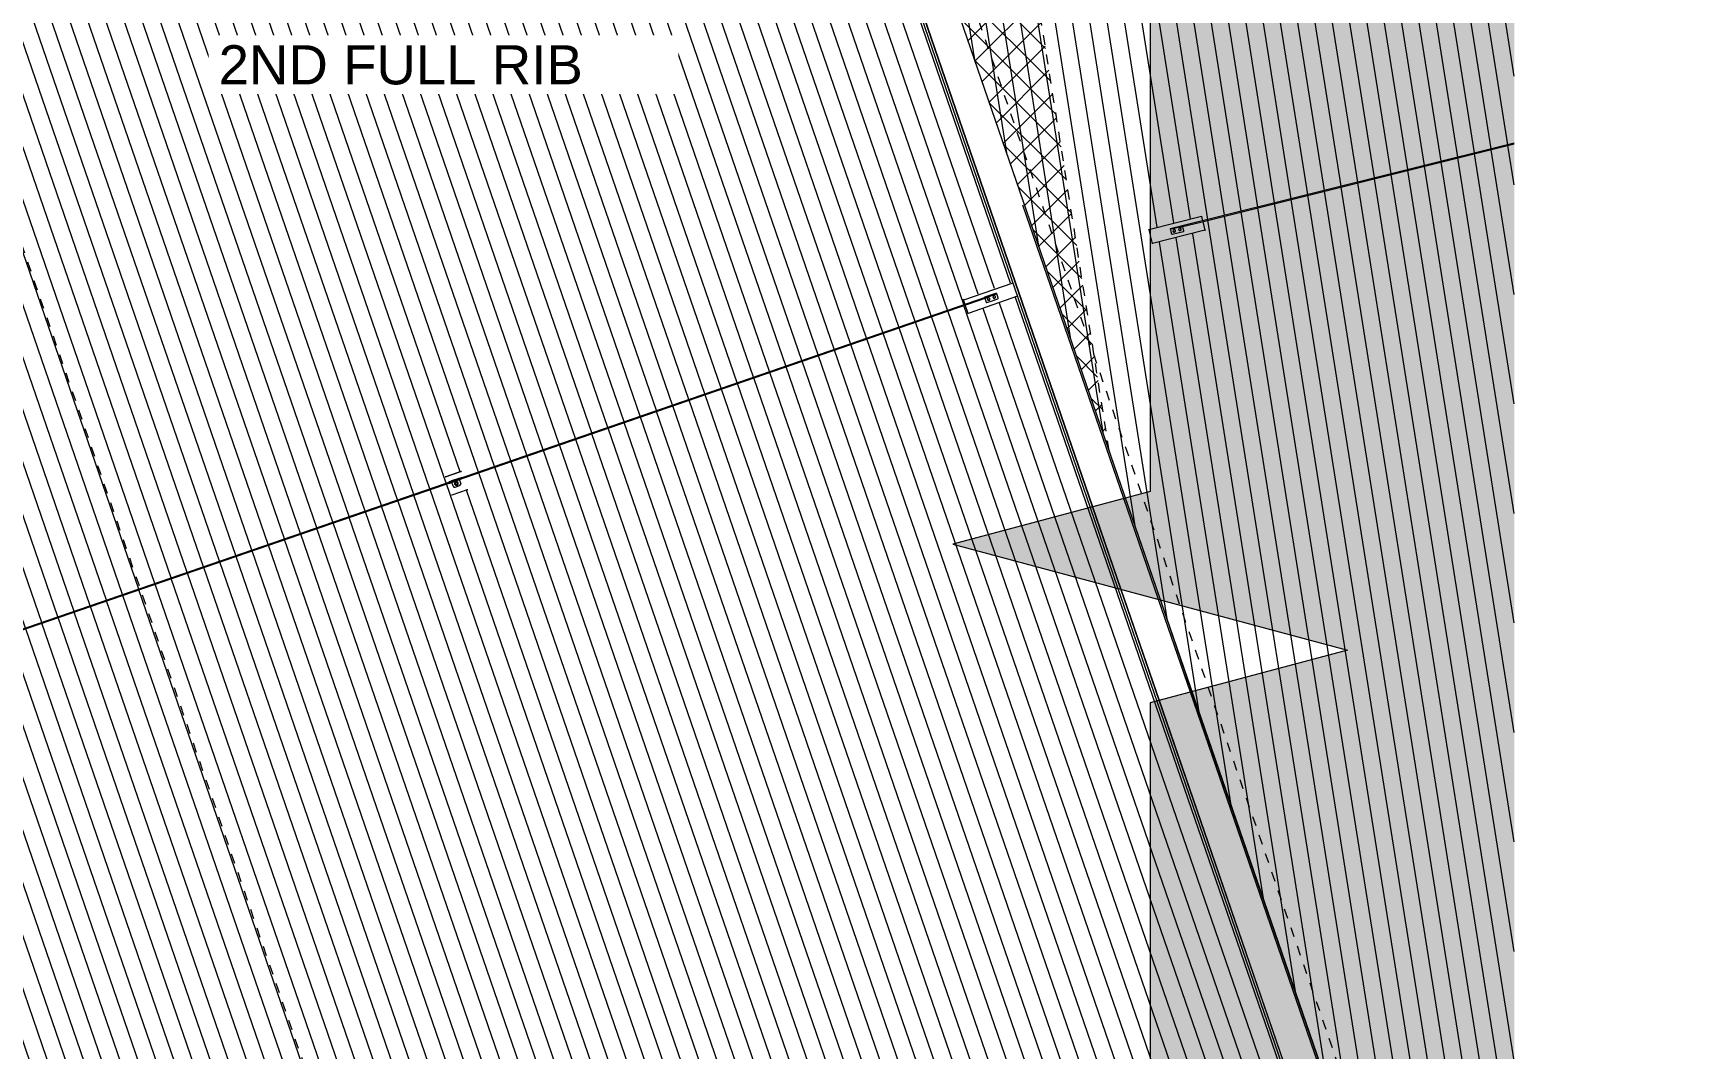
# Model space of a CAD drawing. Header units: metres. Extents: x -2477 to -2336, y 3945 to 4052.
# Drawn here: x -2354.97 to -2338.03, y 3995.52 to 4005.9 of the extents above; entities that cross this region are included whole.
import ezdxf

# ---------------------------------------------------------------- set-up
doc = ezdxf.new("R2010")
doc.units = ezdxf.units.M
doc.linetypes.add('01 Dash', pattern=[0.005, 0.003, -0.002])
doc.linetypes.add('Grid Line', pattern=[0.021, 0.012, -0.003, 0.003, -0.003])
for name, color, linetype, lineweight in [('A-DETL', 90, 'Continuous', 13), ('A-DETL-GENF', 92, 'Continuous', 5), ('A-GENM', 13, 'Continuous', 5), ('A-ROOF', 132, 'Continuous', 5), ('A-ROOF-PATT', 132, 'Continuous', 5), ('G-ANNO-TEXT', 231, 'Continuous', 5), ('Q-SPCQ', 91, 'Continuous', 5), ('S-GRID', 1, 'Continuous', 5)]:
    doc.layers.add(name, color=color, linetype=linetype, lineweight=lineweight)
doc.styles.add('Arial_1', font='arial.ttf', dxfattribs={"height": 0.4})

# ---------------------------------------------------------------- blocks, each defined once
blk = doc.blocks.new('Static Line_Sayfa_Metal Deck_Pan Mount - Up to 15 _ pitch - Max 2 Users-1845874-ROOF - Part A')
at = {"layer": 'Q-SPCQ'}
for p, q in [((-2344.946, 4003.348), (-2345.45, 4003.174)), ((-2345.219, 4003.205), (-2350.649, 4001.334)), ((-2350.646, 4001.326), (-2345.218, 4003.197)), ((-2345.45, 4003.174), (-2345.453, 4003.182)), ((-2345.435, 4003.13), (-2345.45, 4003.174)), ((-2345.403, 4003.038), (-2345.433, 4003.124)), ((-2344.899, 4003.212), (-2345.403, 4003.038)), ((-2345.114, 4003.245), (-2345.237, 4003.202)), ((-2345.237, 4003.202), (-2345.236, 4003.2)), ((-2345.234, 4003.193), (-2345.227, 4003.174)), ((-2345.227, 4003.174), (-2345.219, 4003.151)), ((-2345.219, 4003.204), (-2345.219, 4003.205)), ((-2345.219, 4003.205), (-2345.219, 4003.205)), ((-2345.219, 4003.204), (-2345.219, 4003.205)), ((-2345.219, 4003.151), (-2345.219, 4003.151)), ((-2345.213, 4003.148), (-2345.156, 4003.167)), ((-2345.211, 4003.205), (-2345.123, 4003.24)), ((-2345.121, 4003.235), (-2345.21, 4003.2)), ((-2345.206, 4003.181), (-2345.206, 4003.181)), ((-2345.182, 4003.189), (-2345.182, 4003.19)), ((-2345.156, 4003.167), (-2345.099, 4003.187)), ((-2345.15, 4003.201), (-2345.149, 4003.2)), ((-2345.125, 4003.209), (-2345.125, 4003.209)), ((-2345.112, 4003.24), (-2345.114, 4003.245)), ((-2345.114, 4003.244), (-2345.114, 4003.245)), ((-2345.112, 4003.24), (-2345.114, 4003.244)), ((-2345.112, 4003.24), (-2345.112, 4003.24)), ((-2345.111, 4003.237), (-2345.112, 4003.24)), ((-2345.104, 4003.217), (-2345.111, 4003.237)), ((-2345.096, 4003.193), (-2345.104, 4003.217)), ((-2345.402, 4003.034), (-2345.403, 4003.038)), ((-2350.648, 4001.334), (-2438.25, 3971.17)), ((-2438.248, 3971.163), (-2350.645, 4001.327)), ((-2350.753, 4001.366), (-2350.749, 4001.366)), ((-2350.747, 4001.367), (-2350.751, 4001.367)), ((-2350.748, 4001.366), (-2350.591, 4001.42)), ((-2350.593, 4001.42), (-2350.746, 4001.367)), ((-2350.712, 4001.315), (-2350.716, 4001.312)), ((-2350.715, 4001.312), (-2350.716, 4001.312)), ((-2350.714, 4001.307), (-2350.716, 4001.312)), ((-2350.712, 4001.302), (-2350.714, 4001.307)), ((-2350.712, 4001.302), (-2350.708, 4001.303)), ((-2350.59, 4001.357), (-2350.71, 4001.316)), ((-2350.706, 4001.303), (-2350.586, 4001.345)), ((-2350.612, 4001.351), (-2350.688, 4001.325)), ((-2350.688, 4001.324), (-2350.688, 4001.324)), ((-2350.688, 4001.324), (-2350.688, 4001.323)), ((-2350.67, 4001.272), (-2350.684, 4001.312)), ((-2350.67, 4001.272), (-2350.67, 4001.272)), ((-2350.656, 4001.292), (-2350.656, 4001.292)), ((-2350.651, 4001.262), (-2350.604, 4001.279)), ((-2350.648, 4001.295), (-2350.648, 4001.294)), ((-2350.646, 4001.295), (-2350.646, 4001.294)), ((-2350.627, 4001.301), (-2350.627, 4001.301)), ((-2350.625, 4001.302), (-2350.626, 4001.302)), ((-2350.618, 4001.305), (-2350.618, 4001.305)), ((-2350.612, 4001.351), (-2350.612, 4001.35)), ((-2350.612, 4001.349), (-2350.612, 4001.35)), ((-2350.608, 4001.338), (-2350.594, 4001.298)), ((-2350.589, 4001.422), (-2350.592, 4001.42)), ((-2350.59, 4001.421), (-2350.587, 4001.423)), ((-2350.583, 4001.358), (-2350.588, 4001.357)), ((-2350.584, 4001.346), (-2350.58, 4001.348)), ((-2350.583, 4001.358), (-2350.581, 4001.353)), ((-2350.583, 4001.358), (-2350.583, 4001.357)), ((-2350.581, 4001.353), (-2350.58, 4001.348)), ((-2350.684, 4001.178), (-2350.688, 4001.178)), ((-2350.526, 4001.232), (-2350.683, 4001.178)), ((-2350.522, 4001.235), (-2350.525, 4001.232))]:
    blk.add_line(p, q, dxfattribs=at)
at = {"layer": 'Q-SPCQ', "flags": 128}
for points in [[(-2345.206, 4003.181), (-2345.206, 4003.18), (-2345.206, 4003.18), (-2345.206, 4003.179), (-2345.205, 4003.179), (-2345.205, 4003.178), (-2345.205, 4003.178), (-2345.204, 4003.177), (-2345.204, 4003.177), (-2345.204, 4003.176), (-2345.204, 4003.176), (-2345.203, 4003.176), (-2345.203, 4003.175), (-2345.202, 4003.175), (-2345.202, 4003.175), (-2345.202, 4003.174), (-2345.201, 4003.174), (-2345.201, 4003.174), (-2345.2, 4003.173), (-2345.2, 4003.173), (-2345.199, 4003.173), (-2345.199, 4003.173), (-2345.198, 4003.173), (-2345.198, 4003.172), (-2345.197, 4003.172), (-2345.197, 4003.172), (-2345.196, 4003.172), (-2345.196, 4003.172), (-2345.195, 4003.172), (-2345.195, 4003.172), (-2345.194, 4003.172), (-2345.194, 4003.172), (-2345.193, 4003.172), (-2345.193, 4003.172), (-2345.192, 4003.172), (-2345.192, 4003.172), (-2345.191, 4003.172), (-2345.191, 4003.172), (-2345.19, 4003.172), (-2345.19, 4003.172), (-2345.189, 4003.173), (-2345.189, 4003.173), (-2345.188, 4003.173), (-2345.188, 4003.173), (-2345.187, 4003.174), (-2345.187, 4003.174), (-2345.187, 4003.174), (-2345.186, 4003.174), (-2345.186, 4003.175), (-2345.185, 4003.175), (-2345.185, 4003.175), (-2345.185, 4003.176), (-2345.184, 4003.176), (-2345.184, 4003.177), (-2345.184, 4003.177), (-2345.183, 4003.177), (-2345.183, 4003.178), (-2345.183, 4003.178), (-2345.182, 4003.179), (-2345.182, 4003.179), (-2345.182, 4003.18), (-2345.182, 4003.18), (-2345.182, 4003.181), (-2345.181, 4003.181), (-2345.181, 4003.182), (-2345.181, 4003.182), (-2345.181, 4003.183), (-2345.181, 4003.183), (-2345.181, 4003.184), (-2345.181, 4003.184), (-2345.181, 4003.185), (-2345.181, 4003.185), (-2345.181, 4003.186), (-2345.181, 4003.186), (-2345.181, 4003.187), (-2345.181, 4003.187), (-2345.181, 4003.188), (-2345.181, 4003.188), (-2345.181, 4003.189), (-2345.182, 4003.189)], [(-2345.149, 4003.2), (-2345.149, 4003.2), (-2345.149, 4003.199), (-2345.149, 4003.199), (-2345.149, 4003.198), (-2345.148, 4003.198), (-2345.148, 4003.197), (-2345.148, 4003.197), (-2345.147, 4003.196), (-2345.147, 4003.196), (-2345.147, 4003.196), (-2345.146, 4003.195), (-2345.146, 4003.195), (-2345.146, 4003.195), (-2345.145, 4003.194), (-2345.145, 4003.194), (-2345.144, 4003.194), (-2345.144, 4003.193), (-2345.144, 4003.193), (-2345.143, 4003.193), (-2345.143, 4003.193), (-2345.142, 4003.192), (-2345.142, 4003.192), (-2345.141, 4003.192), (-2345.141, 4003.192), (-2345.14, 4003.192), (-2345.14, 4003.192), (-2345.139, 4003.191), (-2345.139, 4003.191), (-2345.138, 4003.191), (-2345.138, 4003.191), (-2345.137, 4003.191), (-2345.137, 4003.191), (-2345.136, 4003.191), (-2345.136, 4003.191), (-2345.135, 4003.191), (-2345.135, 4003.192), (-2345.134, 4003.192), (-2345.134, 4003.192), (-2345.133, 4003.192), (-2345.133, 4003.192), (-2345.132, 4003.192), (-2345.132, 4003.193), (-2345.131, 4003.193), (-2345.131, 4003.193), (-2345.13, 4003.193), (-2345.13, 4003.194), (-2345.129, 4003.194), (-2345.129, 4003.194), (-2345.129, 4003.195), (-2345.128, 4003.195), (-2345.128, 4003.195), (-2345.127, 4003.196), (-2345.127, 4003.196), (-2345.127, 4003.196), (-2345.126, 4003.197), (-2345.126, 4003.197), (-2345.126, 4003.198), (-2345.126, 4003.198), (-2345.125, 4003.199), (-2345.125, 4003.199), (-2345.125, 4003.2), (-2345.125, 4003.2), (-2345.125, 4003.201), (-2345.125, 4003.201), (-2345.124, 4003.202), (-2345.124, 4003.202), (-2345.124, 4003.203), (-2345.124, 4003.203), (-2345.124, 4003.204), (-2345.124, 4003.204), (-2345.124, 4003.205), (-2345.124, 4003.205), (-2345.124, 4003.206), (-2345.124, 4003.206), (-2345.124, 4003.207), (-2345.124, 4003.207), (-2345.125, 4003.208), (-2345.125, 4003.208), (-2345.125, 4003.209)], [(-2350.712, 4001.315), (-2350.712, 4001.315), (-2350.711, 4001.315), (-2350.711, 4001.315), (-2350.71, 4001.315), (-2350.71, 4001.316), (-2350.71, 4001.316)], [(-2350.706, 4001.303), (-2350.706, 4001.303), (-2350.706, 4001.303), (-2350.707, 4001.303), (-2350.707, 4001.303), (-2350.707, 4001.303), (-2350.708, 4001.303)], [(-2350.648, 4001.294), (-2350.648, 4001.294), (-2350.647, 4001.293), (-2350.647, 4001.293), (-2350.647, 4001.292), (-2350.647, 4001.292), (-2350.646, 4001.292), (-2350.646, 4001.291), (-2350.646, 4001.291), (-2350.646, 4001.29), (-2350.645, 4001.29), (-2350.645, 4001.29), (-2350.645, 4001.289), (-2350.644, 4001.289), (-2350.644, 4001.289), (-2350.644, 4001.288), (-2350.643, 4001.288), (-2350.643, 4001.288), (-2350.642, 4001.288), (-2350.642, 4001.287), (-2350.642, 4001.287), (-2350.641, 4001.287), (-2350.641, 4001.287), (-2350.64, 4001.287), (-2350.64, 4001.287), (-2350.639, 4001.287), (-2350.639, 4001.286), (-2350.638, 4001.286), (-2350.638, 4001.286), (-2350.638, 4001.286), (-2350.637, 4001.286), (-2350.637, 4001.286), (-2350.636, 4001.286), (-2350.636, 4001.286), (-2350.635, 4001.286), (-2350.635, 4001.286), (-2350.634, 4001.286), (-2350.634, 4001.287), (-2350.633, 4001.287), (-2350.633, 4001.287), (-2350.633, 4001.287)], [(-2350.646, 4001.294), (-2350.646, 4001.294), (-2350.645, 4001.294), (-2350.645, 4001.293), (-2350.645, 4001.293), (-2350.645, 4001.293), (-2350.645, 4001.292), (-2350.644, 4001.292), (-2350.644, 4001.292), (-2350.644, 4001.291), (-2350.644, 4001.291), (-2350.643, 4001.291), (-2350.643, 4001.291), (-2350.643, 4001.29), (-2350.643, 4001.29), (-2350.642, 4001.29), (-2350.642, 4001.29), (-2350.642, 4001.289), (-2350.641, 4001.289), (-2350.641, 4001.289), (-2350.641, 4001.289), (-2350.64, 4001.289), (-2350.64, 4001.289), (-2350.64, 4001.288), (-2350.639, 4001.288), (-2350.639, 4001.288), (-2350.638, 4001.288), (-2350.638, 4001.288), (-2350.638, 4001.288), (-2350.637, 4001.288), (-2350.637, 4001.288), (-2350.636, 4001.288), (-2350.636, 4001.288), (-2350.636, 4001.288), (-2350.635, 4001.288), (-2350.635, 4001.288), (-2350.635, 4001.288), (-2350.634, 4001.288), (-2350.634, 4001.288), (-2350.633, 4001.288), (-2350.633, 4001.288)], [(-2350.633, 4001.287), (-2350.632, 4001.287), (-2350.632, 4001.287), (-2350.631, 4001.287), (-2350.631, 4001.288), (-2350.631, 4001.288), (-2350.63, 4001.288), (-2350.63, 4001.288), (-2350.629, 4001.289), (-2350.629, 4001.289), (-2350.629, 4001.289), (-2350.628, 4001.29), (-2350.628, 4001.29), (-2350.628, 4001.29), (-2350.627, 4001.291), (-2350.627, 4001.291), (-2350.627, 4001.291), (-2350.627, 4001.292), (-2350.626, 4001.292), (-2350.626, 4001.293), (-2350.626, 4001.293), (-2350.626, 4001.293), (-2350.626, 4001.294), (-2350.625, 4001.294), (-2350.625, 4001.295), (-2350.625, 4001.295), (-2350.625, 4001.296), (-2350.625, 4001.296), (-2350.625, 4001.297), (-2350.625, 4001.297), (-2350.625, 4001.297), (-2350.625, 4001.298), (-2350.625, 4001.298), (-2350.625, 4001.299), (-2350.625, 4001.299), (-2350.625, 4001.3), (-2350.625, 4001.3), (-2350.625, 4001.301), (-2350.625, 4001.301), (-2350.625, 4001.302), (-2350.625, 4001.302)], [(-2350.633, 4001.288), (-2350.633, 4001.289), (-2350.633, 4001.289), (-2350.632, 4001.289), (-2350.632, 4001.289), (-2350.632, 4001.289), (-2350.631, 4001.289), (-2350.631, 4001.29), (-2350.631, 4001.29), (-2350.63, 4001.29), (-2350.63, 4001.29), (-2350.63, 4001.291), (-2350.629, 4001.291), (-2350.629, 4001.291), (-2350.629, 4001.292), (-2350.629, 4001.292), (-2350.628, 4001.292), (-2350.628, 4001.292), (-2350.628, 4001.293), (-2350.628, 4001.293), (-2350.628, 4001.293), (-2350.628, 4001.294), (-2350.627, 4001.294), (-2350.627, 4001.295), (-2350.627, 4001.295), (-2350.627, 4001.295), (-2350.627, 4001.296), (-2350.627, 4001.296), (-2350.627, 4001.296), (-2350.627, 4001.297), (-2350.627, 4001.297), (-2350.627, 4001.298), (-2350.627, 4001.298), (-2350.627, 4001.298), (-2350.627, 4001.299), (-2350.627, 4001.299), (-2350.627, 4001.3), (-2350.627, 4001.3), (-2350.627, 4001.3), (-2350.627, 4001.301), (-2350.627, 4001.301)], [(-2350.59, 4001.357), (-2350.589, 4001.357), (-2350.589, 4001.357), (-2350.589, 4001.357), (-2350.588, 4001.357), (-2350.588, 4001.357), (-2350.588, 4001.357)], [(-2350.584, 4001.346), (-2350.584, 4001.345), (-2350.584, 4001.345), (-2350.585, 4001.345), (-2350.585, 4001.345), (-2350.585, 4001.345), (-2350.586, 4001.345)]]:
    blk.add_lwpolyline(points, dxfattribs=at)
at = {"layer": 'Q-SPCQ'}
for centre, major_axis, ratio, start_param, end_param in [((-2345.219, 4003.204), (0.0165, 0.0057), 0.087156, 3.394666, 5.166175), ((-2345.217, 4003.199), (0.0165, 0.0057), 0.087156, 3.394666, 5.166175), ((-2345.219, 4003.204), (0.00709, 0.00244), 0.087156, 0.000001, 3.141593), ((-2345.219, 4003.204), (0.00709, 0.00244), 0.087156, 3.141593, 4.71239), ((-2345.217, 4003.199), (0.00709, 0.00244), 0.087156, 3.665192, 4.45059), ((-2345.214, 4003.152), (0.00473, 0.00163), 0.996195, 3.141593, 4.712382), ((-2345.219, 4003.204), (0.00709, 0.00244), 0.087156, 4.974189, 6.283185), ((-2345.217, 4003.199), (0.00709, 0.00244), 0.087156, 0.523599, 1.047198), ((-2345.217, 4003.199), (0.00709, 0.00244), 0.087156, 5.235988, 5.759587), ((-2345.194, 4003.186), (0.0123, 0.0042), 0.996195, 0, 3.141586), ((-2345.194, 4003.186), (0.0123, 0.0042), 0.996195, 3.141593, 6.283178), ((-2345.137, 4003.205), (0.0123, 0.0042), 0.996195, 0, 3.141586), ((-2345.137, 4003.205), (0.0123, 0.0042), 0.996195, 3.141593, 6.283178), ((-2345.13, 4003.239), (0.0165, 0.0057), 0.087156, 5.166175, 6.283185), ((-2345.129, 4003.234), (0.0165, 0.0057), 0.087156, 5.166175, 6.283185), ((-2345.101, 4003.191), (0.00473, 0.00163), 0.996195, 4.712382, 6.283178), ((-2350.748, 4001.366), (0.000946, 0.000326), 0.087156, 3.393753, 4.71239), ((-2350.746, 4001.367), (0.000946, 0.000326), 0.087156, 4.492617, 4.71239), ((-2350.746, 4001.367), (0.000946, 0.000326), 0.087156, 3.393753, 3.833298), ((-2350.746, 4001.301), (0.0662, 0.0228), 0.087156, 0.229392, 0.458783), ((-2350.656, 4001.276), (0.0142, 0.0049), 0.996195, 3.141593, 4.712382), ((-2350.656, 4001.277), (0.0142, 0.0049), 0.996195, 3.403385, 4.14751), ((-2350.637, 4001.299), (0.0188, 0.0065), 0.996195, 1.570789, 3.141586), ((-2350.637, 4001.299), (0.0188, 0.0065), 0.996195, 1.570789, 3.141586), ((-2350.637, 4001.299), (0.0188, 0.0065), 0.996195, 3.141593, 4.712382), ((-2350.637, 4001.299), (0.0111, 0.0038), 0.996195, 1.570789, 3.141586), ((-2350.637, 4001.299), (0.0111, 0.0038), 0.996195, 3.141593, 4.712382), ((-2350.637, 4001.299), (0.0188, 0.0065), 0.996195, 0, 1.570789), ((-2350.637, 4001.299), (0.0188, 0.0065), 0.996195, 0, 1.570789), ((-2350.637, 4001.299), (0.0111, 0.0038), 0.996195, 0, 1.570789), ((-2350.637, 4001.299), (0.0111, 0.0038), 0.996195, 4.712382, 6.283178), ((-2350.637, 4001.299), (0.0188, 0.0065), 0.996195, 4.712382, 6.283178), ((-2350.552, 4001.368), (0.0662, 0.0228), 0.087156, 2.68281, 2.912202), ((-2350.608, 4001.293), (0.0142, 0.0049), 0.996195, 4.712382, 6.283178), ((-2350.608, 4001.293), (0.0142, 0.0049), 0.996195, 5.565, 5.954159), ((-2350.593, 4001.42), (0.000946, 0.000326), 0.087156, 4.71239, 4.932162), ((-2350.593, 4001.42), (0.000946, 0.000326), 0.087156, 5.591481, 6.031026), ((-2350.591, 4001.42), (0.000946, 0.000326), 0.087156, 4.71239, 6.031026), ((-2350.683, 4001.178), (0.000946, 0.000326), 0.087156, 3.393753, 4.71239), ((-2350.526, 4001.232), (0.000946, 0.000326), 0.087156, 4.71239, 6.031026)]:
    blk.add_ellipse(centre, major_axis=major_axis, ratio=ratio, start_param=start_param, end_param=end_param, dxfattribs=at)
blk = doc.blocks.new('Static Line_Sayfa_Metal Deck_Pan Mount - Up to 15 _ pitch - Max 2 Users-1865617-ROOF - Part A')
at = {"layer": 'Q-SPCQ'}
for p, q in [((-2343.009, 4003.975), (-2339.817, 4004.77)), ((-2339.817, 4004.779), (-2343.007, 4003.984)), ((-2343.017, 4004.027), (-2343.541, 4003.896)), ((-2343.009, 4003.984), (-2343.228, 4003.929)), ((-2343.226, 4003.921), (-2343.009, 4003.975)), ((-2343.018, 4004.033), (-2343.017, 4004.027)), ((-2343.017, 4004.027), (-2343.006, 4003.984)), ((-2343.004, 4003.977), (-2342.982, 4003.887)), ((-2343.552, 4003.893), (-2343.554, 4003.9)), ((-2343.542, 4003.896), (-2343.552, 4003.893)), ((-2343.542, 4003.85), (-2343.552, 4003.893)), ((-2343.517, 4003.753), (-2343.541, 4003.848)), ((-2342.982, 4003.887), (-2343.517, 4003.753)), ((-2343.211, 4003.934), (-2343.337, 4003.903)), ((-2343.337, 4003.903), (-2343.336, 4003.898)), ((-2343.337, 4003.903), (-2343.337, 4003.903)), ((-2343.337, 4003.903), (-2343.336, 4003.898)), ((-2343.336, 4003.898), (-2343.336, 4003.898)), ((-2343.336, 4003.898), (-2343.335, 4003.895)), ((-2343.335, 4003.895), (-2343.33, 4003.874)), ((-2343.33, 4003.874), (-2343.324, 4003.85)), ((-2343.327, 4003.904), (-2343.235, 4003.925)), ((-2343.233, 4003.92), (-2343.326, 4003.9)), ((-2343.318, 4003.846), (-2343.26, 4003.861)), ((-2343.309, 4003.879), (-2343.309, 4003.879)), ((-2343.283, 4003.885), (-2343.283, 4003.886)), ((-2343.26, 4003.861), (-2343.202, 4003.875)), ((-2343.25, 4003.894), (-2343.25, 4003.893)), ((-2343.228, 4003.929), (-2343.227, 4003.927)), ((-2343.228, 4003.929), (-2343.227, 4003.927)), ((-2343.225, 4003.9), (-2343.225, 4003.9)), ((-2343.204, 4003.906), (-2343.209, 4003.926)), ((-2343.198, 4003.881), (-2343.204, 4003.906)), ((-2343.198, 4003.881), (-2343.198, 4003.882)), ((-2342.982, 4003.887), (-2342.981, 4003.882)), ((-2343.516, 4003.748), (-2343.517, 4003.753))]:
    blk.add_line(p, q, dxfattribs=at)
at = {"layer": 'Q-SPCQ', "flags": 128}
for points in [[(-2343.309, 4003.879), (-2343.308, 4003.878), (-2343.308, 4003.878), (-2343.308, 4003.877), (-2343.308, 4003.877), (-2343.308, 4003.876), (-2343.307, 4003.876), (-2343.307, 4003.875), (-2343.307, 4003.875), (-2343.307, 4003.875), (-2343.306, 4003.874), (-2343.306, 4003.874), (-2343.306, 4003.873), (-2343.305, 4003.873), (-2343.305, 4003.873), (-2343.305, 4003.872), (-2343.304, 4003.872), (-2343.304, 4003.872), (-2343.303, 4003.871), (-2343.303, 4003.871), (-2343.302, 4003.871), (-2343.302, 4003.871), (-2343.302, 4003.87), (-2343.301, 4003.87), (-2343.301, 4003.87), (-2343.3, 4003.87), (-2343.3, 4003.87), (-2343.299, 4003.869), (-2343.299, 4003.869), (-2343.298, 4003.869), (-2343.298, 4003.869), (-2343.297, 4003.869), (-2343.297, 4003.869), (-2343.296, 4003.869), (-2343.296, 4003.869), (-2343.295, 4003.869), (-2343.294, 4003.869), (-2343.294, 4003.869), (-2343.293, 4003.869), (-2343.293, 4003.869), (-2343.292, 4003.869), (-2343.292, 4003.87), (-2343.291, 4003.87), (-2343.291, 4003.87), (-2343.29, 4003.87), (-2343.29, 4003.87), (-2343.29, 4003.871), (-2343.289, 4003.871), (-2343.289, 4003.871), (-2343.288, 4003.872), (-2343.288, 4003.872), (-2343.287, 4003.872), (-2343.287, 4003.873), (-2343.287, 4003.873), (-2343.286, 4003.873), (-2343.286, 4003.874), (-2343.286, 4003.874), (-2343.285, 4003.874), (-2343.285, 4003.875), (-2343.285, 4003.875), (-2343.285, 4003.876), (-2343.284, 4003.876), (-2343.284, 4003.877), (-2343.284, 4003.877), (-2343.284, 4003.878), (-2343.284, 4003.878), (-2343.283, 4003.879), (-2343.283, 4003.879), (-2343.283, 4003.88), (-2343.283, 4003.88), (-2343.283, 4003.881), (-2343.283, 4003.881), (-2343.283, 4003.882), (-2343.283, 4003.882), (-2343.283, 4003.883), (-2343.283, 4003.883), (-2343.283, 4003.884), (-2343.283, 4003.884), (-2343.283, 4003.885), (-2343.283, 4003.885)], [(-2343.25, 4003.893), (-2343.25, 4003.893), (-2343.25, 4003.892), (-2343.25, 4003.892), (-2343.25, 4003.891), (-2343.249, 4003.891), (-2343.249, 4003.89), (-2343.249, 4003.89), (-2343.249, 4003.89), (-2343.248, 4003.889), (-2343.248, 4003.889), (-2343.248, 4003.888), (-2343.247, 4003.888), (-2343.247, 4003.888), (-2343.247, 4003.887), (-2343.246, 4003.887), (-2343.246, 4003.886), (-2343.246, 4003.886), (-2343.245, 4003.886), (-2343.245, 4003.886), (-2343.244, 4003.885), (-2343.244, 4003.885), (-2343.243, 4003.885), (-2343.243, 4003.885), (-2343.242, 4003.884), (-2343.242, 4003.884), (-2343.241, 4003.884), (-2343.241, 4003.884), (-2343.24, 4003.884), (-2343.24, 4003.884), (-2343.239, 4003.884), (-2343.239, 4003.884), (-2343.238, 4003.884), (-2343.238, 4003.884), (-2343.237, 4003.884), (-2343.237, 4003.884), (-2343.236, 4003.884), (-2343.236, 4003.884), (-2343.235, 4003.884), (-2343.235, 4003.884), (-2343.234, 4003.884), (-2343.234, 4003.884), (-2343.233, 4003.884), (-2343.233, 4003.885), (-2343.232, 4003.885), (-2343.232, 4003.885), (-2343.231, 4003.885), (-2343.231, 4003.885), (-2343.23, 4003.886), (-2343.23, 4003.886), (-2343.23, 4003.886), (-2343.229, 4003.887), (-2343.229, 4003.887), (-2343.228, 4003.887), (-2343.228, 4003.888), (-2343.228, 4003.888), (-2343.227, 4003.889), (-2343.227, 4003.889), (-2343.227, 4003.889), (-2343.227, 4003.89), (-2343.226, 4003.89), (-2343.226, 4003.891), (-2343.226, 4003.891), (-2343.226, 4003.892), (-2343.225, 4003.892), (-2343.225, 4003.893), (-2343.225, 4003.893), (-2343.225, 4003.894), (-2343.225, 4003.894), (-2343.225, 4003.895), (-2343.225, 4003.895), (-2343.225, 4003.896), (-2343.225, 4003.896), (-2343.225, 4003.897), (-2343.225, 4003.897), (-2343.225, 4003.898), (-2343.225, 4003.898), (-2343.225, 4003.899), (-2343.225, 4003.899), (-2343.225, 4003.9)]]:
    blk.add_lwpolyline(points, dxfattribs=at)
at = {"layer": 'Q-SPCQ'}
for centre, major_axis, ratio, start_param, end_param in [((-2343.32, 4003.907), (0.017, 0.0042), 0.052336, 3.141593, 4.258602), ((-2343.319, 4003.902), (0.017, 0.0042), 0.052336, 3.141593, 4.258602), ((-2343.319, 4003.851), (0.00485, 0.00121), 0.99863, 3.141612, 4.712408), ((-2343.296, 4003.883), (0.0126, 0.0031), 0.99863, 0.000019, 3.141593), ((-2343.296, 4003.883), (0.0126, 0.0031), 0.99863, 3.141612, 6.283185), ((-2343.238, 4003.897), (0.0126, 0.0031), 0.99863, 0.000019, 3.141593), ((-2343.238, 4003.897), (0.0126, 0.0031), 0.99863, 3.141612, 6.283185), ((-2343.227, 4003.928), (0.017, 0.0042), 0.052336, 4.258602, 6.030112), ((-2343.227, 4003.928), (0.00728, 0.00181), 0.052336, 0, 3.141592), ((-2343.227, 4003.928), (0.00728, 0.00181), 0.052336, 3.141593, 4.188789), ((-2343.226, 4003.923), (0.00728, 0.00181), 0.052336, 2.094394, 3.141592), ((-2343.226, 4003.923), (0.00728, 0.00181), 0.052336, 3.141593, 3.92699), ((-2343.226, 4003.923), (0.017, 0.0042), 0.052336, 4.258602, 6.030112), ((-2343.227, 4003.928), (0.00728, 0.00181), 0.052336, 4.450589, 4.974187), ((-2343.227, 4003.928), (0.00728, 0.00181), 0.052336, 5.235987, 5.759586), ((-2343.226, 4003.923), (0.00728, 0.00181), 0.052336, 5.497786, 5.759586), ((-2343.203, 4003.88), (0.00485, 0.00121), 0.99863, 4.712408, 6.283185)]:
    blk.add_ellipse(centre, major_axis=major_axis, ratio=ratio, start_param=start_param, end_param=end_param, dxfattribs=at)
blk = doc.blocks.new('Gutter 01 - Gutter 01-2642328-ROOF - Part A')
at = {"layer": 'A-GENM'}
for p, q in [((-2346.006, 4007.551), (-2345.999, 4007.55)), ((-2346.002, 4007.552), (-2346.005, 4007.552)), ((-2345.998, 4007.55), (-2346.001, 4007.551)), ((-2345.999, 4007.55), (-2345.998, 4007.55)), ((-2343.795, 4001.149), (-2345.999, 4007.55)), ((-2343.794, 4001.15), (-2345.998, 4007.55)), ((-2346.352, 4007.429), (-2344.156, 4001.053)), ((-2346.29, 4007.454), (-2346.35, 4007.43)), ((-2346.348, 4007.43), (-2346.287, 4007.455)), ((-2346.325, 4007.438), (-2346.346, 4007.431)), ((-2346.346, 4007.431), (-2346.327, 4007.437)), ((-2346.327, 4007.437), (-2346.325, 4007.438)), ((-2344.131, 4001.06), (-2346.327, 4007.437)), ((-2344.129, 4001.06), (-2346.325, 4007.438)), ((-2343.811, 4001.145), (-2344.844, 4004.145)), ((-2343.456, 4000.114), (-2343.811, 4001.145)), ((-2343.437, 4000.108), (-2343.795, 4001.149)), ((-2343.435, 4000.108), (-2343.794, 4001.15)), ((-2344.156, 4001.053), (-2343.871, 4000.225)), ((-2343.84, 4000.217), (-2344.131, 4001.06)), ((-2343.838, 4000.216), (-2344.129, 4001.06)), ((-2343.871, 4000.225), (-2343.474, 3999.073)), ((-2343.449, 3999.08), (-2343.84, 4000.217)), ((-2343.447, 3999.08), (-2343.838, 4000.216)), ((-2343.129, 3999.165), (-2343.456, 4000.114)), ((-2343.114, 3999.17), (-2343.437, 4000.108)), ((-2343.112, 3999.17), (-2343.435, 4000.108)), ((-2343.474, 3999.073), (-2339.817, 3988.451)), ((-2339.817, 3988.532), (-2343.449, 3999.08)), ((-2339.817, 3988.537), (-2343.447, 3999.08)), ((-2339.817, 3989.545), (-2343.129, 3999.165)), ((-2339.817, 3989.595), (-2343.114, 3999.17)), ((-2339.817, 3989.601), (-2343.112, 3999.17))]:
    blk.add_line(p, q, dxfattribs=at)
for major_axis, start_param, end_param in [((0.00611, 0.0021), 2.274079, 4.620064), ((0.00422, 0.00145), 2.265457, 3.050326), ((0.00422, 0.00145), 3.573572, 3.835195)]:
    blk.add_ellipse((-2346.346, 4007.431), major_axis=major_axis, ratio=0.052137, start_param=start_param, end_param=end_param, dxfattribs=at)

msp = doc.modelspace()

# ---------------------------------------------------------------- hatches: boundary and pattern name
at = {"layer": 'A-DETL-GENF', "transparency": 33554585}
msp.add_hatch(color=7, dxfattribs=at).paths.add_polyline_path([(-2343.541, 3945.451), (-2339.817, 3945.451), (-2339.817, 4050.268), (-2343.541, 4050.268), (-2343.542, 4001.217), (-2345.559, 4000.677), (-2341.524, 3999.596), (-2343.541, 3999.055), (-2343.541, 3958.553)])
at = {"layer": 'A-DETL-GENF'}
h = msp.add_hatch(dxfattribs=at)
h.set_pattern_fill('FP_9', color=8, style=0, pattern_type=2)
h.set_pattern_definition([(45, (0, 0), (-0.141421356, 0.141421356), []), (135, (0, 0), (-0.141421356, -0.141421356), [])])
h.paths.add_polyline_path([(-2343.961, 4001.635), (-2344.933, 4007.78), (-2345.986, 4007.518), (-2344.07, 4001.954)])
at = {"layer": 'A-ROOF-PATT'}
h = msp.add_hatch(dxfattribs=at)
h.set_pattern_fill('FP_2', color=256, style=0, pattern_type=2)
h.set_pattern_definition([(109, (-11.202, 32.533), (-0.165465751, -0.056974427), [])])
h.paths.add_polyline_path([(-2345.649, 4003.051), (-2345.651, 4003.048), (-2345.65, 4003.05)])
h.paths.add_polyline_path([(-2347.645, 4002.362), (-2347.648, 4002.36), (-2347.647, 4002.361)])
h.paths.add_polyline_path([(-2348.533, 4002.056), (-2348.536, 4002.054), (-2348.534, 4002.056)])
h.paths.add_polyline_path([(-2438.679, 3971.016), (-2438.681, 3971.014), (-2438.68, 3971.016)])
h.paths.add_polyline_path([(-2440.675, 3970.329), (-2440.678, 3970.327), (-2440.678, 3970.328)])
h.paths.add_polyline_path([(-2441.564, 3970.024), (-2441.567, 3970.021), (-2441.565, 3970.023)])
h.paths.add_polyline_path([(-2442.768, 3969.616), (-2442.76, 3969.618), (-2442.767, 3969.617)])
h.paths.add_polyline_path([(-2442.301, 3969.777), (-2442.291, 3969.779), (-2442.3, 3969.777)])
h.paths.add_polyline_path([(-2439.204, 3970.842), (-2439.194, 3970.845), (-2439.203, 3970.843)])
h.paths.add_polyline_path([(-2349.737, 4001.648), (-2349.729, 4001.65), (-2349.736, 4001.649)])
h.paths.add_polyline_path([(-2349.27, 4001.809), (-2349.26, 4001.812), (-2349.269, 4001.809)])
h.paths.add_polyline_path([(-2346.174, 4002.876), (-2346.164, 4002.879), (-2346.173, 4002.877)])
h.paths.add_polyline_path([(-2446.272, 3957.699), (-2397.722, 3974.416), (-2396.789, 3971.706), (-2340.796, 3991.296), (-2344.898, 4003.207), (-2345.402, 4003.034), (-2345.433, 4003.124), (-2346.492, 4002.759), (-2346.495, 4002.757), (-2350.563, 4001.354), (-2350.522, 4001.235), (-2350.526, 4001.234), (-2350.526, 4001.232), (-2350.684, 4001.178), (-2350.684, 4001.178), (-2350.688, 4001.178), (-2350.729, 4001.298), (-2356.039, 3999.47), (-2355.997, 3999.349), (-2356.001, 3999.349), (-2356.001, 3999.347), (-2356.159, 3999.293), (-2356.159, 3999.292), (-2356.163, 3999.293), (-2356.204, 3999.413), (-2361.514, 3997.585), (-2361.472, 3997.464), (-2361.476, 3997.464), (-2361.476, 3997.461), (-2361.634, 3997.407), (-2361.634, 3997.407), (-2361.638, 3997.407), (-2361.679, 3997.528), (-2366.989, 3995.699), (-2366.947, 3995.579), (-2366.951, 3995.579), (-2366.951, 3995.576), (-2367.109, 3995.522), (-2367.109, 3995.522), (-2367.113, 3995.522), (-2367.154, 3995.642), (-2372.464, 3993.814), (-2372.422, 3993.694), (-2372.426, 3993.693), (-2372.426, 3993.691), (-2372.584, 3993.637), (-2372.584, 3993.637), (-2372.588, 3993.637), (-2372.629, 3993.757), (-2377.939, 3991.929), (-2377.897, 3991.809), (-2377.901, 3991.808), (-2377.901, 3991.806), (-2378.059, 3991.752), (-2378.059, 3991.752), (-2378.063, 3991.752), (-2378.104, 3991.872), (-2383.414, 3990.044), (-2383.372, 3989.923), (-2383.376, 3989.923), (-2383.376, 3989.921), (-2383.534, 3989.867), (-2383.534, 3989.866), (-2383.538, 3989.867), (-2383.579, 3989.987), (-2388.889, 3988.159), (-2388.847, 3988.038), (-2388.851, 3988.038), (-2388.851, 3988.035), (-2389.009, 3987.981), (-2389.009, 3987.981), (-2389.013, 3987.981), (-2389.054, 3988.102), (-2394.364, 3986.273), (-2394.322, 3986.153), (-2394.326, 3986.153), (-2394.326, 3986.15), (-2394.484, 3986.096), (-2394.484, 3986.096), (-2394.488, 3986.096), (-2394.529, 3986.216), (-2399.839, 3984.388), (-2399.797, 3984.268), (-2399.801, 3984.267), (-2399.801, 3984.265), (-2399.959, 3984.211), (-2399.959, 3984.211), (-2399.963, 3984.211), (-2400.004, 3984.331), (-2405.314, 3982.503), (-2405.272, 3982.383), (-2405.276, 3982.382), (-2405.276, 3982.38), (-2405.434, 3982.326), (-2405.434, 3982.326), (-2405.438, 3982.326), (-2405.479, 3982.446), (-2410.789, 3980.618), (-2410.747, 3980.497), (-2410.751, 3980.497), (-2410.751, 3980.495), (-2410.909, 3980.441), (-2410.909, 3980.44), (-2410.913, 3980.441), (-2410.954, 3980.561), (-2416.264, 3978.733), (-2416.222, 3978.612), (-2416.226, 3978.612), (-2416.226, 3978.609), (-2416.384, 3978.555), (-2416.384, 3978.555), (-2416.388, 3978.555), (-2416.429, 3978.676), (-2421.739, 3976.847), (-2421.698, 3976.727), (-2421.701, 3976.727), (-2421.701, 3976.724), (-2421.859, 3976.67), (-2421.859, 3976.67), (-2421.863, 3976.67), (-2421.904, 3976.79), (-2427.214, 3974.962), (-2427.173, 3974.842), (-2427.176, 3974.841), (-2427.177, 3974.839), (-2427.334, 3974.785), (-2427.334, 3974.785), (-2427.338, 3974.785), (-2427.38, 3974.905), (-2432.689, 3973.077), (-2432.648, 3972.957), (-2432.651, 3972.956), (-2432.652, 3972.954), (-2432.809, 3972.9), (-2432.809, 3972.9), (-2432.813, 3972.9), (-2432.855, 3973.02), (-2438.164, 3971.192), (-2438.123, 3971.071), (-2438.126, 3971.071), (-2438.127, 3971.069), (-2438.284, 3971.015), (-2438.284, 3971.014), (-2438.288, 3971.015), (-2438.331, 3971.135), (-2438.545, 3971.061), (-2438.577, 3971.05), (-2438.608, 3971.039), (-2438.648, 3971.026), (-2438.729, 3970.998), (-2438.969, 3970.916), (-2439.204, 3970.835), (-2439.245, 3970.82), (-2443.461, 3969.368), (-2443.432, 3969.279), (-2443.952, 3969.1), (-2444.003, 3969.247), (-2443.481, 3969.427), (-2443.464, 3969.377), (-2438.333, 3971.144), (-2438.353, 3971.203), (-2438.348, 3971.201), (-2438.348, 3971.203), (-2438.347, 3971.204), (-2438.19, 3971.257), (-2438.191, 3971.257), (-2438.187, 3971.26), (-2438.167, 3971.199), (-2432.857, 3973.027), (-2432.878, 3973.088), (-2432.873, 3973.086), (-2432.873, 3973.088), (-2432.872, 3973.089), (-2432.715, 3973.142), (-2432.715, 3973.143), (-2432.712, 3973.145), (-2432.692, 3973.084), (-2427.382, 3974.913), (-2427.403, 3974.973), (-2427.398, 3974.971), (-2427.398, 3974.973), (-2427.397, 3974.974), (-2427.24, 3975.027), (-2427.24, 3975.028), (-2427.237, 3975.03), (-2427.217, 3974.97), (-2421.907, 3976.798), (-2421.928, 3976.858), (-2421.923, 3976.856), (-2421.923, 3976.859), (-2421.922, 3976.859), (-2421.765, 3976.913), (-2421.765, 3976.913), (-2421.762, 3976.915), (-2421.742, 3976.855), (-2416.432, 3978.683), (-2416.453, 3978.743), (-2416.448, 3978.741), (-2416.448, 3978.744), (-2416.436, 3978.748), (-2416.29, 3978.798), (-2416.29, 3978.798), (-2416.287, 3978.8), (-2416.267, 3978.74), (-2410.957, 3980.568), (-2410.978, 3980.629), (-2410.973, 3980.627), (-2410.973, 3980.629), (-2410.972, 3980.63), (-2410.815, 3980.683), (-2410.815, 3980.683), (-2410.812, 3980.686), (-2410.792, 3980.625), (-2405.482, 3982.453), (-2405.503, 3982.514), (-2405.498, 3982.512), (-2405.498, 3982.514), (-2405.497, 3982.515), (-2405.34, 3982.568), (-2405.34, 3982.569), (-2405.337, 3982.571), (-2405.316, 3982.51), (-2400.007, 3984.339), (-2400.028, 3984.399), (-2400.023, 3984.397), (-2400.023, 3984.399), (-2400.022, 3984.4), (-2399.865, 3984.453), (-2399.865, 3984.454), (-2399.862, 3984.456), (-2399.841, 3984.396), (-2394.532, 3986.224), (-2394.553, 3986.284), (-2394.548, 3986.282), (-2394.548, 3986.285), (-2394.547, 3986.285), (-2394.39, 3986.339), (-2394.39, 3986.339), (-2394.387, 3986.341), (-2394.366, 3986.281), (-2389.057, 3988.109), (-2389.078, 3988.17), (-2389.073, 3988.167), (-2389.073, 3988.17), (-2389.072, 3988.17), (-2388.915, 3988.224), (-2388.915, 3988.224), (-2388.912, 3988.227), (-2388.891, 3988.166), (-2383.582, 3989.994), (-2383.603, 3990.055), (-2383.598, 3990.053), (-2383.598, 3990.055), (-2383.597, 3990.056), (-2383.44, 3990.109), (-2383.44, 3990.109), (-2383.437, 3990.112), (-2383.416, 3990.051), (-2378.107, 3991.879), (-2378.126, 3991.94), (-2378.123, 3991.938), (-2378.123, 3991.94), (-2378.121, 3991.941), (-2377.965, 3991.994), (-2377.965, 3991.995), (-2377.962, 3991.997), (-2377.941, 3991.936), (-2372.632, 3993.765), (-2372.653, 3993.825), (-2372.648, 3993.823), (-2372.648, 3993.825), (-2372.646, 3993.826), (-2372.49, 3993.879), (-2372.49, 3993.88), (-2372.487, 3993.882), (-2372.466, 3993.822), (-2367.157, 3995.65), (-2367.178, 3995.71), (-2367.173, 3995.708), (-2367.173, 3995.711), (-2367.171, 3995.711), (-2367.015, 3995.765), (-2367.015, 3995.765), (-2367.012, 3995.767), (-2366.991, 3995.707), (-2361.682, 3997.535), (-2361.703, 3997.596), (-2361.698, 3997.593), (-2361.698, 3997.596), (-2361.696, 3997.596), (-2361.54, 3997.65), (-2361.54, 3997.65), (-2361.537, 3997.653), (-2361.516, 3997.592), (-2356.207, 3999.42), (-2356.228, 3999.481), (-2356.223, 3999.479), (-2356.223, 3999.481), (-2356.221, 3999.482), (-2356.065, 3999.535), (-2356.065, 3999.535), (-2356.062, 3999.538), (-2356.041, 3999.477), (-2350.732, 4001.305), (-2350.753, 4001.366), (-2350.748, 4001.364), (-2350.748, 4001.366), (-2350.746, 4001.367), (-2350.59, 4001.42), (-2350.59, 4001.421), (-2350.587, 4001.423), (-2350.565, 4001.362), (-2350.377, 4001.427), (-2350.321, 4001.447), (-2345.436, 4003.132), (-2345.453, 4003.181), (-2344.949, 4003.355), (-2346.35, 4007.43), (-2346.327, 4007.439), (-2346.303, 4007.449), (-2347.927, 4012.168), (-2347.627, 4012.271), (-2345.999, 4007.55), (-2345.998, 4007.55), (-2347.624, 4012.274), (-2452.621, 3976.12), (-2446.268, 3957.701)])
h = msp.add_hatch(dxfattribs=at)
h.set_pattern_fill('FP_6', color=256, style=0, pattern_type=2)
h.set_pattern_definition([(98.997, (-846.361, -385.726), (-0.1728406375, -0.027406489), [])])
h.paths.add_polyline_path([(-2342.432, 4004.12), (-2342.437, 4004.12), (-2342.436, 4004.119)])
h.paths.add_polyline_path([(-2342.935, 4003.995), (-2342.935, 4003.994), (-2342.938, 4003.994)])
h.paths.add_polyline_path([(-2339.817, 3989.602), (-2339.818, 4004.771), (-2339.872, 4004.757), (-2339.893, 4004.751), (-2343.004, 4003.977), (-2342.982, 4003.882), (-2343.516, 4003.748), (-2343.552, 4003.9), (-2343.018, 4004.033), (-2343.006, 4003.984), (-2339.817, 4004.779), (-2339.817, 4008.779), (-2345.898, 4007.263), (-2339.841, 3989.671)])

# ---------------------------------------------------------------- linework, layer by layer
at = {"layer": 'A-DETL', "lineweight": 15}
for p, q in [((-2343.541, 4050.268), (-2343.541, 4001.217)), ((-2343.541, 4001.217), (-2345.559, 4000.677)), ((-2345.559, 4000.677), (-2341.524, 3999.596)), ((-2341.524, 3999.596), (-2343.541, 3999.055)), ((-2343.541, 3999.055), (-2343.541, 3945.451))]:
    msp.add_line(p, q, dxfattribs=at)
at = {"layer": 'A-DETL', "linetype": '01 Dash'}
msp.add_line((-2343.961, 4001.635), (-2344.933, 4007.78), dxfattribs=at)
at = {"layer": 'A-ROOF'}
msp.add_line((-2339.817, 3989.602), (-2347.628, 4012.286), dxfattribs=at)
at = {"layer": 'S-GRID', "linetype": 'Grid Line'}
for p, q in [((-2338.031, 3984.938), (-2359.99, 4048.709)), ((-2342.616, 3967.536), (-2369.445, 4045.453))]:
    msp.add_line(p, q, dxfattribs=at)

# ---------------------------------------------------------------- block references
at = {"layer": 'A-GENM'}
msp.add_blockref('Gutter 01 - Gutter 01-2642328-ROOF - Part A', (0, 0), dxfattribs=at)
at = {"layer": 'Q-SPCQ'}
for name in ['Static Line_Sayfa_Metal Deck_Pan Mount - Up to 15 _ pitch - Max 2 Users-1865617-ROOF - Part A', 'Static Line_Sayfa_Metal Deck_Pan Mount - Up to 15 _ pitch - Max 2 Users-1845874-ROOF - Part A']:
    msp.add_blockref(name, (0, 0), dxfattribs=at)

# ---------------------------------------------------------------- next in the draw order: texts
at = {"layer": 'G-ANNO-TEXT', "color": 7, "insert": (-2353.07, 4005.779), "char_height": 0.4, "width": 4.60169, "attachment_point": 1, "style": 'Arial_1', "bg_fill": 3, "box_fill_scale": 1.25, "bg_fill_color": 256, "bg_fill_true_color": 13158600, "bg_fill_transparency": 0}
msp.add_mtext('2ND FULL RIB', dxfattribs=at)

doc.saveas('drawing.dxf')
